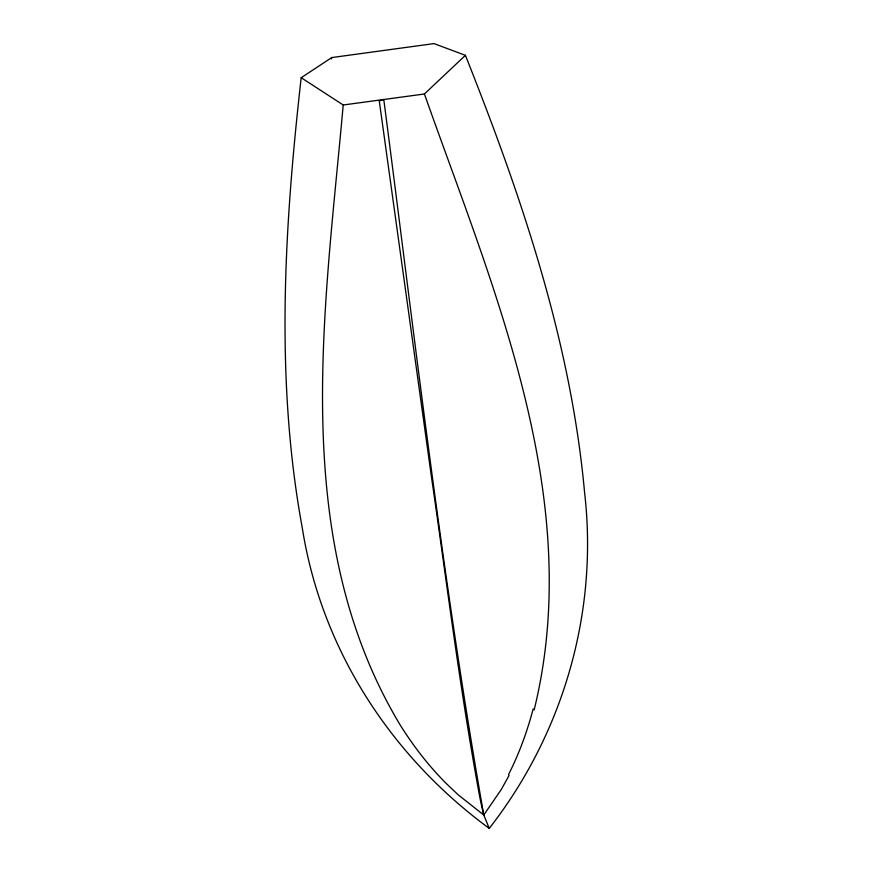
<?xml version="1.0" encoding="UTF-8"?>
<svg xmlns="http://www.w3.org/2000/svg" width="872" height="872" viewBox="0 0 872 872"><rect width="100%" height="100%" fill="white"/><g stroke="black" fill="none" stroke-linecap="round" stroke-linejoin="round"><path stroke-width="1.31" d="M301.189 77.706L343.208 104.989C324.973 310.432 287.967 539.245 400.673 725.798A430.594 286.834 -86.5 0 0 445.647 782.903L457.985 794.643L483.775 815.015L489.257 828.4C563.268 733.505 598.465 612.253 584.578 492.506C570.855 341.137 521.238 195.753 465.408 55.328L434.005 43.6L331.752 57.574L301.189 77.706C284.37 226.84 274.953 379.222 302.246 527.724C321.354 649.16 390.667 756.035 489.257 828.4M534.165 709.863C585.908 499.078 493.389 289.199 424.424 93.991L465.408 55.328M331.349 58.947L331.752 57.574M509.106 775.426L501.237 789.563L483.775 815.015A226.219 10.05 83 0 1 479.807 797.248C460.035 690.613 446.867 582.888 431.269 475.589L379.276 100.934L383.778 99.495C414.898 338.271 442.104 577.776 483.775 815.015M343.208 104.989L424.424 93.991M533.173 708.936A426.92 255.06 73.1 0 1 508.496 774.619"/></g></svg>
